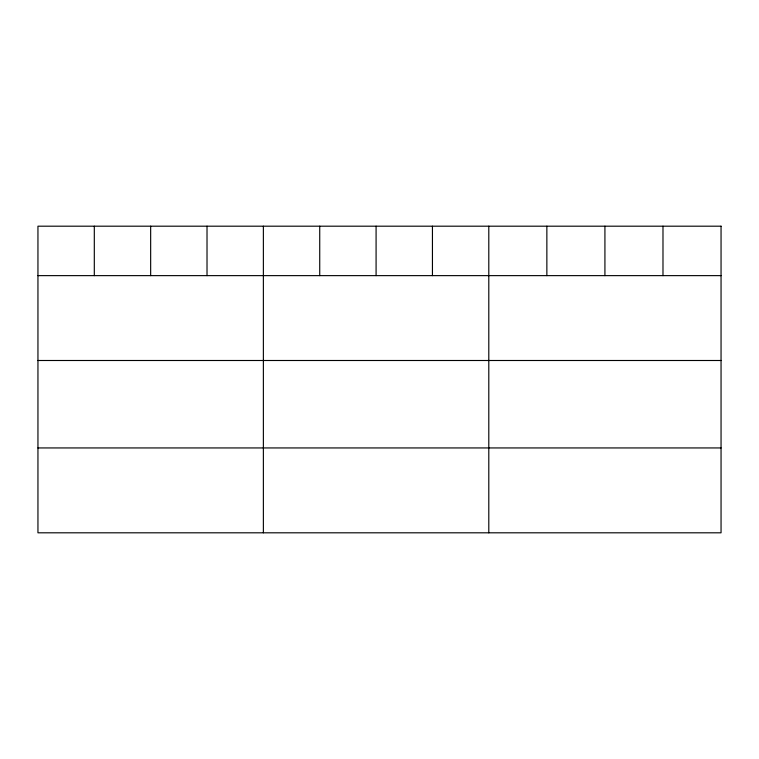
<?xml version="1.0" encoding="UTF-8"?>
<svg xmlns="http://www.w3.org/2000/svg" width="759" height="759" viewBox="0 0 759 759"><rect width="100%" height="100%" fill="white"/><g stroke="black" fill="none" stroke-linecap="round" stroke-linejoin="round"><path stroke-width="1.14" d="M37.95 275.631L721.05 275.631M37.95 360.497L721.05 360.497M37.95 447.943L721.05 447.943M662.986 226.191L662.986 275.631M604.923 226.191L604.923 275.631M546.859 226.191L546.859 275.631M488.796 226.191L488.796 532.809M432.44 226.191L432.44 275.631M376.084 226.191L376.084 275.631M319.729 226.191L319.729 275.631M263.373 226.191L263.373 532.809M207.017 226.191L207.017 275.631M150.662 226.191L150.662 275.631M94.306 226.191L94.306 275.631M721.05 226.191L37.95 226.191L37.95 532.809L721.05 532.809L721.05 226.191"/></g></svg>
